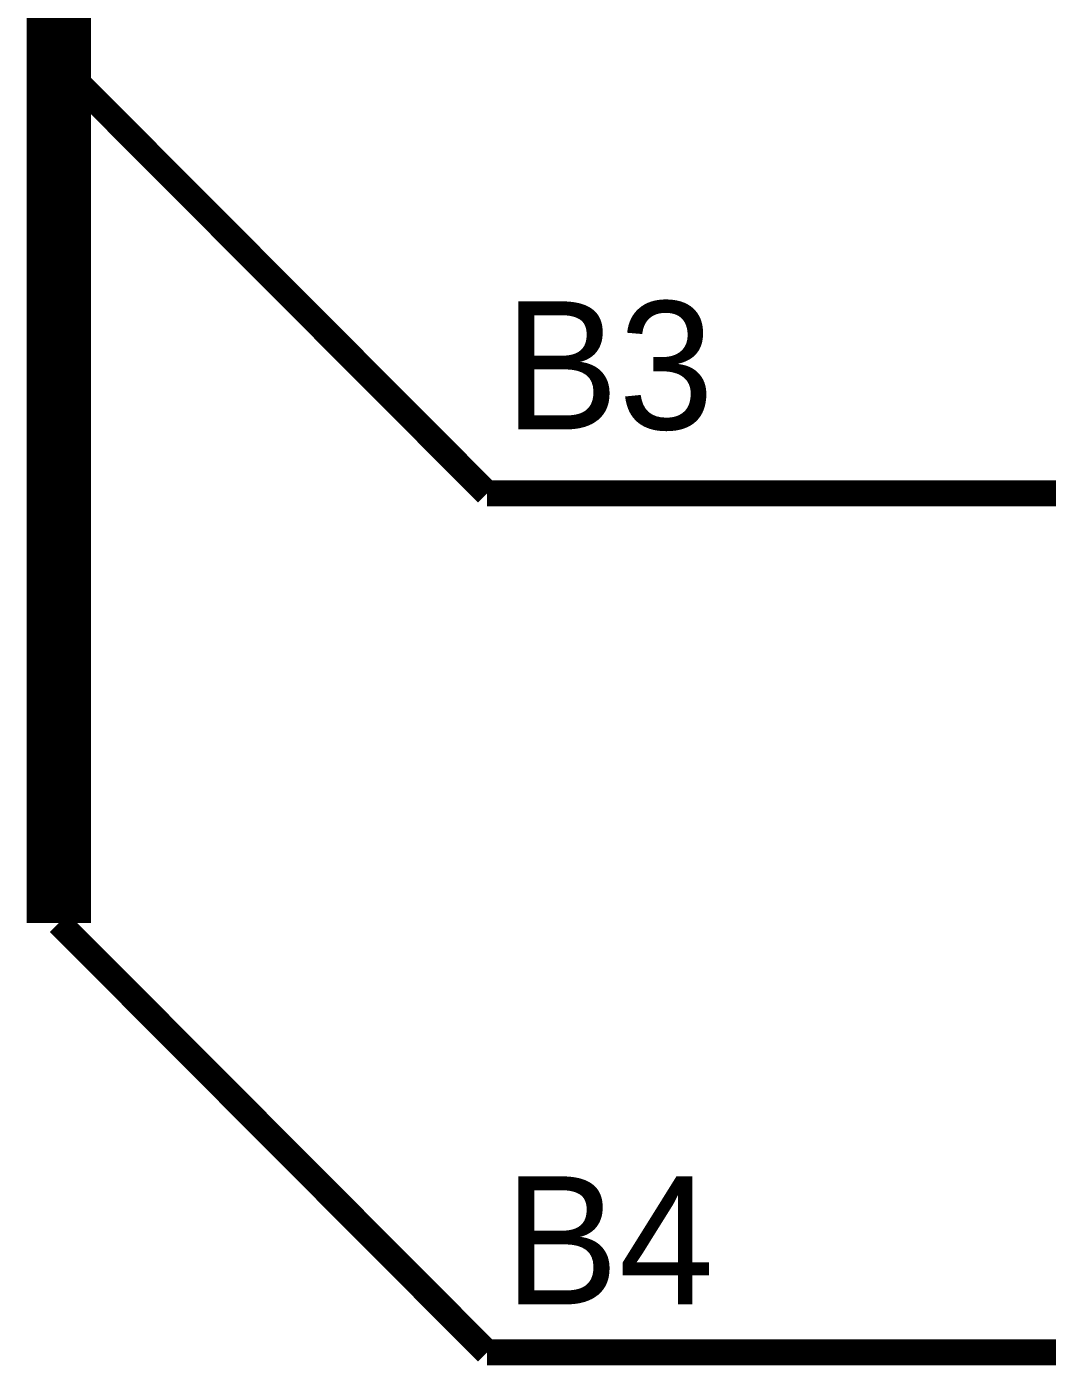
# Model space of a CAD drawing. Header units: millimetres. Extents: x 0 to 841, y 0 to 594.
# Drawn here: x 189.72 to 201.6, y 329.84 to 345.43 of the extents above; entities that cross this region are included whole.
import ezdxf

# ---------------------------------------------------------------- set-up
doc = ezdxf.new("R2010")
doc.units = ezdxf.units.MM
doc.layers.add('Sheet', color=255, linetype='Continuous')

msp = doc.modelspace()

# ---------------------------------------------------------------- linework, layer by layer
at = {"layer": 'Sheet'}
for points, const_width in [([(260.064, 489.988), (260.064, 392.5), (190.095, 392.5), (190.095, 374.994), (190.095, 334.995)], 0.749), ([(190.095, 344.998), (195.079, 339.997)], 0.3), ([(200.079, 339.997), (195.079, 339.997), (195.079, 339.997)], 0.3), ([(202.579, 339.997), (200.079, 339.997)], 0.3), ([(190.095, 334.995), (195.079, 329.993)], 0.3), ([(200.079, 329.993), (195.079, 329.993), (195.079, 329.993)], 0.3), ([(202.579, 329.993), (200.079, 329.993)], 0.3)]:
    msp.add_lwpolyline(points, dxfattribs=dict(at, const_width=const_width))

# ---------------------------------------------------------------- texts
for s, p in [('B3', (195.281, 340.742)), ('B4', (195.281, 330.552))]:
    msp.add_text(s, height=1.4912, dxfattribs=at).set_placement(p)

doc.saveas('drawing.dxf')
